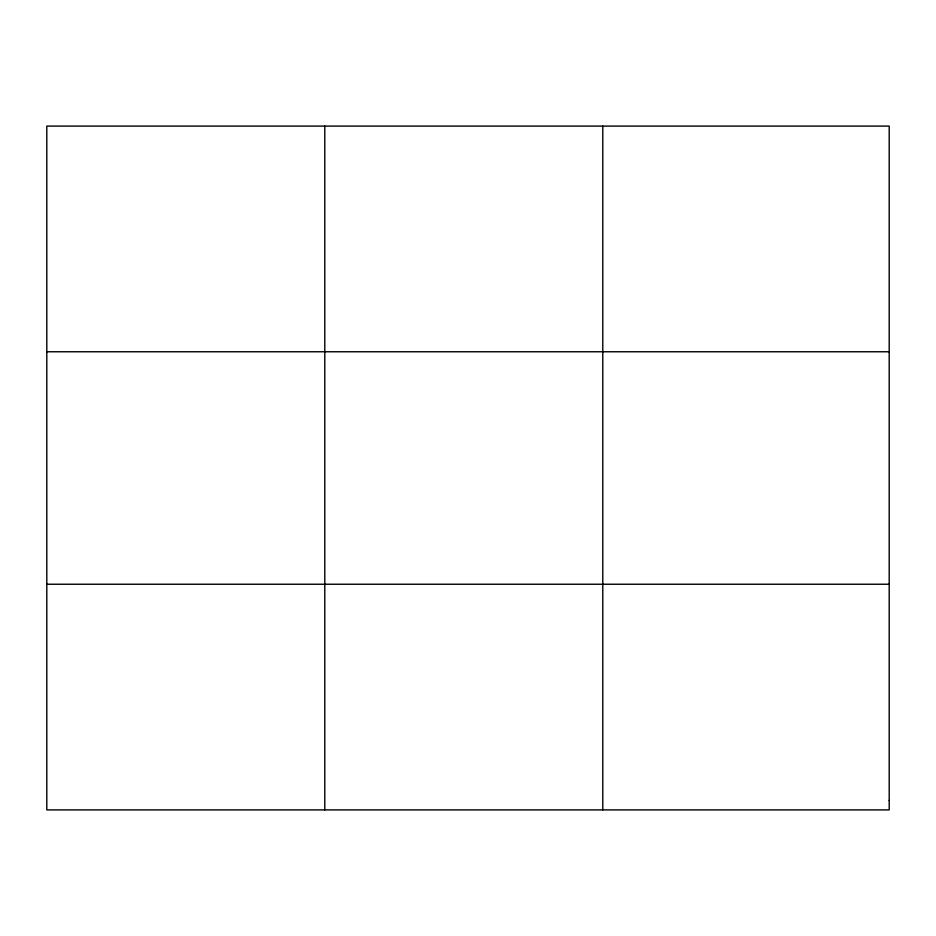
<?xml version="1.0" encoding="UTF-8"?>
<svg xmlns="http://www.w3.org/2000/svg" width="936" height="936" viewBox="0 0 936 936"><rect width="100%" height="100%" fill="white"/><g stroke="black" fill="none" stroke-linecap="round" stroke-linejoin="round"><path stroke-width="1.4" d="M324.792 809.897L324.792 126.103M602.784 809.897L602.784 126.103M46.8 351.76L889.2 351.76M46.8 584.24L889.2 584.24M889.2 800.491L889.2 809.897L46.8 809.897L46.8 126.103L889.2 126.103L889.2 800.491"/></g></svg>
